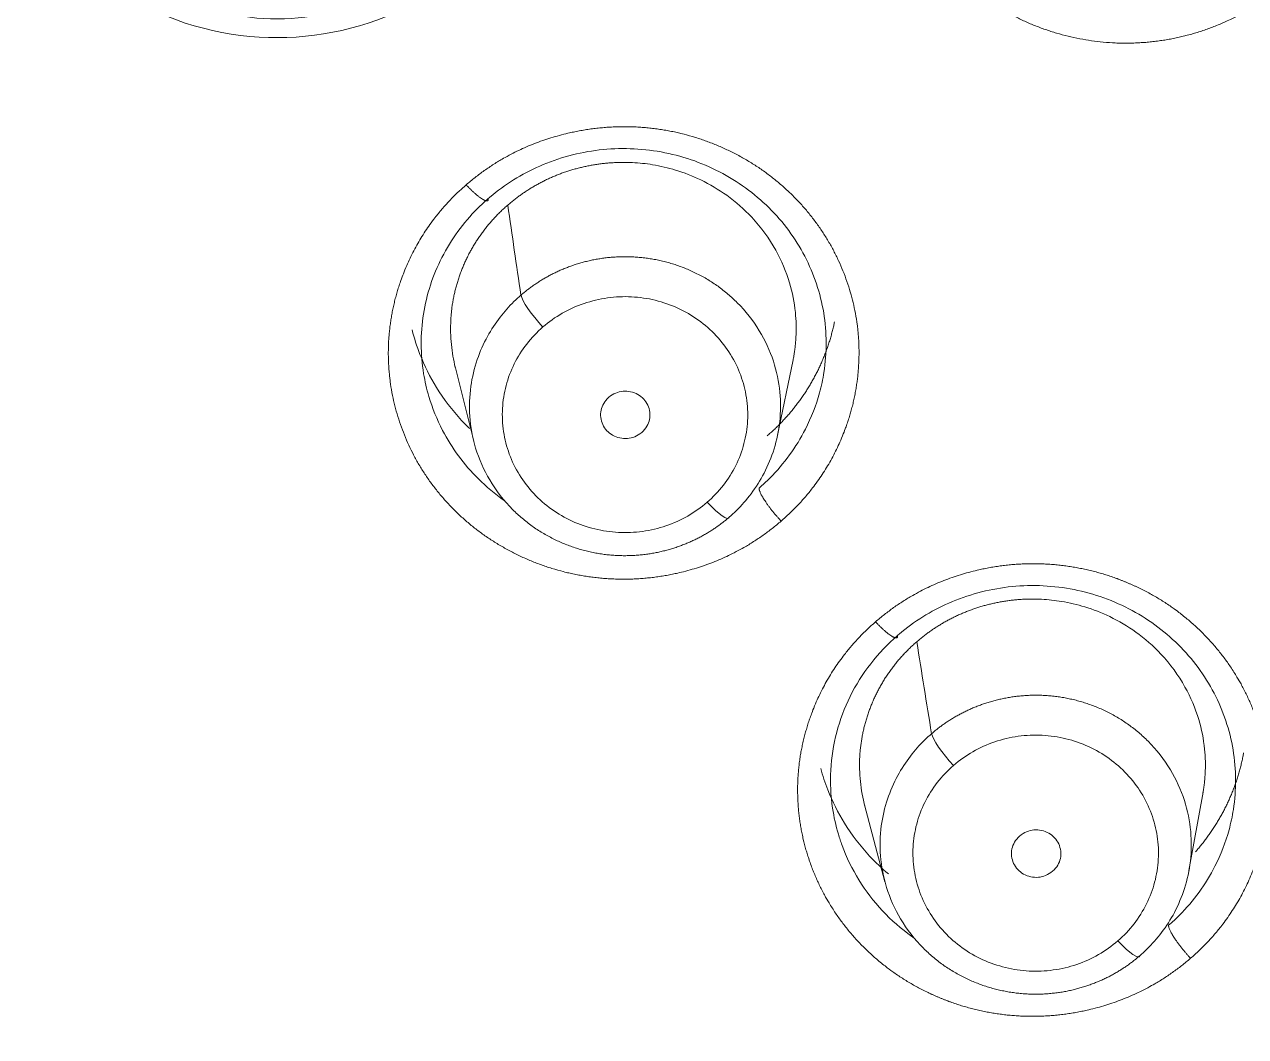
# Model space of a CAD drawing. Extents: x 6534 to 7663, y 0 to 827.
# Drawn here: x 7119.83 to 7130.97, y 504.51 to 513.74 of the extents above; entities that cross this region are included whole.
import ezdxf

# ---------------------------------------------------------------- set-up
doc = ezdxf.new("R2010")
doc.units = 0
doc.header["$LTSCALE"] = 30
doc.header["$MEASUREMENT"] = 0
doc.layers.add('1', color=7, linetype='CONTINUOUS')

msp = doc.modelspace()

# ---------------------------------------------------------------- linework, layer by layer
at = {"layer": '1', "color": 7, "linetype": 'Continuous', "lineweight": 18}
for p, q in [((7126.697, 509.996), (7126.839, 510.683)), ((7123.757, 510.624), (7123.927, 509.942)), ((7130.449, 506.028), (7130.578, 506.743)), ((7127.49, 506.627), (7127.677, 505.923))]:
    msp.add_line(p, q, dxfattribs=at)
for centre, major_axis, ratio, start_param, end_param in [((7103.394, 533.307), (-60.5, 0), 0.961466, 2.420581, 4.712389), ((7103.394, 533.445), (60, 0), 0.961466, 4.72417, 7.853982), ((7103.394, 533.445), (-59.925, 0), 0.961466, 1.570796, 4.712389), ((7122.133, 515.646), (-1.927, 0), 0.961466, 5.497787, 8.63938), ((7124.558, 511.066), (0.196, -0.227), 0.183985, 3.422174, 4.921708), ((7126.055, 509.468), (-0.196, 0.227), 0.183935, 1.780247, 3.297225), ((7128.302, 507.068), (0.196, -0.227), 0.183962, 3.430968, 4.921669), ((7129.8, 505.468), (-0.196, 0.227), 0.183913, 1.780325, 3.305918)]:
    msp.add_ellipse(centre, major_axis=major_axis, ratio=ratio, start_param=start_param, end_param=end_param, dxfattribs=at)
at = {"layer": '1', "color": 7, "linetype": 'Continuous', "lineweight": 13}
for centre, major_axis, start_param, end_param in [((7103.394, 533.307), (-59.425, 0), 1.570796, 4.70194), ((7103.394, 533.307), (-57.948, 0), 1.579187, 4.712389), ((7103.394, 533.352), (57.403, 0), 4.721079, 7.853982), ((7122.133, 516.116), (2.593, 0), 2.356194, 5.497787)]:
    msp.add_ellipse(centre, major_axis=major_axis, ratio=0.961466, start_param=start_param, end_param=end_param, dxfattribs=at)
for points, degree, knots in [([(7131.609, 514.423), (7131.357, 514.091), (7130.816, 513.773), (7130.418, 513.63), (7130.209, 513.598), (7129.789, 513.534), (7128.955, 513.726), (7128.265, 514.209), (7127.819, 514.911), (7127.753, 515.315), (7127.72, 515.514), (7127.729, 515.718), (7127.738, 515.92), (7127.884, 516.515), (7128.137, 516.849)], 2, [0, 0, 0, 0.125, 0.1875, 0.25, 0.25, 0.375, 0.5, 0.625, 0.75, 0.75, 0.8125, 0.8125, 0.875, 1, 1, 1]), ([(7123.858, 512.28), (7124.176, 512.556), (7124.774, 512.758), (7125.194, 512.818), (7125.406, 512.808), (7125.831, 512.787), (7126.604, 512.432), (7127.175, 511.822), (7127.46, 511.046), (7127.437, 510.638), (7127.426, 510.437), (7127.373, 510.238), (7127.321, 510.043), (7127.049, 509.49), (7126.73, 509.214)], 2, [0, 0, 0, 0.125, 0.1875, 0.25, 0.25, 0.375, 0.5, 0.625, 0.75, 0.75, 0.8125, 0.8125, 0.875, 1, 1, 1]), ([(7126.73, 509.214), (7126.412, 508.939), (7125.814, 508.736), (7125.394, 508.676), (7125.183, 508.687), (7124.757, 508.708), (7123.984, 509.063), (7123.413, 509.673), (7123.129, 510.448), (7123.151, 510.857), (7123.163, 511.058), (7123.215, 511.256), (7123.268, 511.452), (7123.54, 512.005), (7123.858, 512.28)], 2, [0, 0, 0, 0.125, 0.1875, 0.25, 0.25, 0.375, 0.5, 0.625, 0.75, 0.75, 0.8125, 0.8125, 0.875, 1, 1, 1]), ([(7124.558, 510.984), (7124.612, 511.031), (7124.671, 511.073), (7124.797, 511.145), (7124.864, 511.175), (7125.002, 511.222), (7125.073, 511.239), (7125.218, 511.259), (7125.292, 511.263), (7125.438, 511.255), (7125.511, 511.245), (7125.653, 511.21), (7125.722, 511.186), (7125.854, 511.125), (7125.917, 511.089), (7126.034, 511.004), (7126.089, 510.957), (7126.187, 510.852), (7126.23, 510.795), (7126.305, 510.674), (7126.337, 510.61), (7126.385, 510.477), (7126.403, 510.409), (7126.424, 510.269), (7126.428, 510.199), (7126.42, 510.058), (7126.409, 509.988), (7126.373, 509.852), (7126.348, 509.785), (7126.285, 509.658), (7126.247, 509.597), (7126.159, 509.484), (7126.109, 509.432), (7126.055, 509.385)], 3, [0, 0, 0, 0, 0.0625, 0.0625, 0.125, 0.125, 0.1875, 0.1875, 0.25, 0.25, 0.3125, 0.3125, 0.375, 0.375, 0.4375, 0.4375, 0.5, 0.5, 0.5625, 0.5625, 0.625, 0.625, 0.6875, 0.6875, 0.75, 0.75, 0.8125, 0.8125, 0.875, 0.875, 0.9375, 0.9375, 1, 1, 1, 1]), ([(7126.055, 509.385), (7126.001, 509.338), (7125.941, 509.296), (7125.815, 509.224), (7125.749, 509.194), (7125.611, 509.147), (7125.539, 509.13), (7125.394, 509.11), (7125.321, 509.107), (7125.175, 509.114), (7125.102, 509.125), (7124.96, 509.159), (7124.891, 509.183), (7124.759, 509.244), (7124.696, 509.28), (7124.578, 509.365), (7124.524, 509.412), (7124.426, 509.517), (7124.382, 509.574), (7124.307, 509.695), (7124.276, 509.759), (7124.227, 509.892), (7124.21, 509.961), (7124.189, 510.1), (7124.185, 510.171), (7124.193, 510.311), (7124.204, 510.381), (7124.24, 510.518), (7124.265, 510.584), (7124.328, 510.711), (7124.366, 510.772), (7124.454, 510.885), (7124.503, 510.937), (7124.558, 510.984)], 3, [0, 0, 0, 0, 0.0625, 0.0625, 0.125, 0.125, 0.1875, 0.1875, 0.25, 0.25, 0.3125, 0.3125, 0.375, 0.375, 0.4375, 0.4375, 0.5, 0.5, 0.5625, 0.5625, 0.625, 0.625, 0.6875, 0.6875, 0.75, 0.75, 0.8125, 0.8125, 0.875, 0.875, 0.9375, 0.9375, 1, 1, 1, 1]), ([(7124.205, 509.401), (7124.121, 509.461), (7123.899, 509.646), (7123.66, 509.97), (7123.55, 510.243), (7123.518, 510.349)], 3, [0, 0, 0, 0, 0.25624, 0.719174, 1, 1, 1, 1]), ([(7127.08, 510.384), (7127.049, 510.27), (7126.939, 509.987), (7126.732, 509.701), (7126.563, 509.544), (7126.53, 509.515)], 3, [0, 0, 0, 0, 0.344013, 0.873476, 1, 1, 1, 1]), ([(7127.591, 508.295), (7127.908, 508.57), (7128.506, 508.773), (7128.925, 508.833), (7129.347, 508.812), (7129.757, 508.713), (7129.948, 508.625), (7130.335, 508.449), (7130.911, 507.833), (7131.053, 507.442), (7131.123, 507.251), (7131.182, 506.849), (7131.159, 506.445), (7131.105, 506.246), (7131.052, 506.05), (7130.78, 505.501), (7130.464, 505.227)], 2, [0, 0, 0, 0.125, 0.1875, 0.25, 0.3125, 0.375, 0.375, 0.5, 0.625, 0.625, 0.6875, 0.75, 0.8125, 0.8125, 0.875, 1, 1, 1]), ([(7130.464, 505.227), (7130.146, 504.953), (7129.548, 504.75), (7129.129, 504.69), (7128.707, 504.71), (7128.297, 504.81), (7128.106, 504.897), (7127.72, 505.073), (7127.143, 505.69), (7127.001, 506.08), (7126.931, 506.272), (7126.872, 506.674), (7126.895, 507.078), (7126.949, 507.276), (7127.002, 507.472), (7127.274, 508.021), (7127.591, 508.295)], 2, [0, 0, 0, 0.125, 0.1875, 0.25, 0.3125, 0.375, 0.375, 0.5, 0.625, 0.625, 0.6875, 0.75, 0.8125, 0.8125, 0.875, 1, 1, 1]), ([(7128.302, 506.986), (7128.357, 507.033), (7128.416, 507.075), (7128.542, 507.147), (7128.608, 507.177), (7128.747, 507.224), (7128.818, 507.241), (7128.963, 507.261), (7129.037, 507.264), (7129.183, 507.257), (7129.256, 507.246), (7129.398, 507.212), (7129.467, 507.187), (7129.599, 507.127), (7129.662, 507.09), (7129.78, 507.006), (7129.834, 506.958), (7129.932, 506.853), (7129.976, 506.797), (7130.051, 506.675), (7130.082, 506.611), (7130.131, 506.478), (7130.149, 506.41), (7130.17, 506.27), (7130.173, 506.2), (7130.165, 506.059), (7130.154, 505.989), (7130.118, 505.852), (7130.093, 505.786), (7130.03, 505.659), (7129.992, 505.598), (7129.905, 505.485), (7129.855, 505.433), (7129.8, 505.386)], 3, [0, 0, 0, 0, 0.0625, 0.0625, 0.125, 0.125, 0.1875, 0.1875, 0.25, 0.25, 0.3125, 0.3125, 0.375, 0.375, 0.4375, 0.4375, 0.5, 0.5, 0.5625, 0.5625, 0.625, 0.625, 0.6875, 0.6875, 0.75, 0.75, 0.8125, 0.8125, 0.875, 0.875, 0.9375, 0.9375, 1, 1, 1, 1]), ([(7129.8, 505.386), (7129.746, 505.338), (7129.687, 505.297), (7129.561, 505.224), (7129.494, 505.194), (7129.356, 505.147), (7129.284, 505.13), (7129.139, 505.11), (7129.066, 505.107), (7128.92, 505.114), (7128.847, 505.125), (7128.705, 505.16), (7128.635, 505.184), (7128.503, 505.244), (7128.44, 505.281), (7128.323, 505.365), (7128.268, 505.413), (7128.17, 505.518), (7128.127, 505.575), (7128.052, 505.696), (7128.02, 505.76), (7127.972, 505.893), (7127.954, 505.961), (7127.933, 506.101), (7127.929, 506.172), (7127.937, 506.312), (7127.948, 506.382), (7127.984, 506.519), (7128.009, 506.585), (7128.072, 506.713), (7128.11, 506.773), (7128.198, 506.886), (7128.248, 506.938), (7128.302, 506.986)], 3, [0, 0, 0, 0, 0.0625, 0.0625, 0.125, 0.125, 0.1875, 0.1875, 0.25, 0.25, 0.3125, 0.3125, 0.375, 0.375, 0.4375, 0.4375, 0.5, 0.5, 0.5625, 0.5625, 0.625, 0.625, 0.6875, 0.6875, 0.75, 0.75, 0.8125, 0.8125, 0.875, 0.875, 0.9375, 0.9375, 1, 1, 1, 1]), ([(7127.946, 505.409), (7127.938, 505.414), (7127.93, 505.42), (7127.825, 505.495), (7127.735, 505.574), (7127.574, 505.747), (7127.502, 505.841), (7127.378, 506.041), (7127.326, 506.147), (7127.274, 506.29), (7127.262, 506.324), (7127.252, 506.358)], 3, [0, 0, 0, 0, 0.024066, 0.024066, 0.319356, 0.319356, 0.614647, 0.614647, 0.909937, 0.909937, 1, 1, 1, 1]), ([(7130.814, 506.397), (7130.783, 506.283), (7130.673, 506), (7130.466, 505.714), (7130.297, 505.557), (7130.263, 505.528)], 3, [0, 0, 0, 0, 0.343198, 0.872888, 1, 1, 1, 1])]:
    msp.add_open_spline(points, degree=degree, knots=knots, dxfattribs=at)
at = {"layer": '1', "color": 7, "linetype": 'Continuous', "lineweight": 18}
for points, knots in [([(7124.059, 512.155), (7124.064, 512.16), (7124.204, 512.28), (7124.524, 512.479), (7125.068, 512.626), (7125.641, 512.608), (7126.181, 512.424), (7126.639, 512.092), (7126.971, 511.642), (7127.147, 511.117), (7127.148, 510.686), (7127.097, 510.445), (7127.08, 510.384)], [0, 0, 0, 0, 0.004471, 0.119465, 0.238966, 0.358901, 0.478758, 0.598633, 0.718492, 0.838386, 0.958198, 1, 1, 1, 1]), ([(7124.237, 512.096), (7124.247, 512.104), (7124.266, 512.121), (7124.296, 512.145), (7124.326, 512.168), (7124.357, 512.19), (7124.389, 512.212), (7124.421, 512.233), (7124.454, 512.254), (7124.488, 512.273), (7124.522, 512.292), (7124.556, 512.31), (7124.591, 512.328), (7124.627, 512.344), (7124.663, 512.36), (7124.7, 512.375), (7124.737, 512.389), (7124.775, 512.402), (7124.813, 512.414), (7124.851, 512.425), (7124.89, 512.435), (7124.929, 512.445), (7124.968, 512.453), (7125.008, 512.461), (7125.048, 512.467), (7125.088, 512.473), (7125.128, 512.477), (7125.169, 512.481), (7125.21, 512.483), (7125.251, 512.485), (7125.292, 512.485), (7125.333, 512.485), (7125.422, 512.482), (7125.569, 512.466), (7125.779, 512.417), (7126.009, 512.327), (7126.248, 512.186), (7126.488, 511.975), (7126.686, 511.703), (7126.812, 511.404), (7126.865, 511.134), (7126.87, 510.959), (7126.864, 510.87), (7126.862, 510.849), (7126.86, 510.827), (7126.858, 510.806), (7126.856, 510.786), (7126.853, 510.765), (7126.85, 510.744), (7126.846, 510.723), (7126.843, 510.702), (7126.84, 510.687), (7126.838, 510.679), (7126.838, 510.677)], [0, 0, 0, 0, 0.009826, 0.019673, 0.029542, 0.039433, 0.049346, 0.05928, 0.069235, 0.079213, 0.089212, 0.099232, 0.109275, 0.119339, 0.129424, 0.139531, 0.14966, 0.159811, 0.169983, 0.180176, 0.190392, 0.200629, 0.210887, 0.221167, 0.231469, 0.241792, 0.252137, 0.262503, 0.272891, 0.283301, 0.293732, 0.304185, 0.314659, 0.361644, 0.416578, 0.479452, 0.550259, 0.628989, 0.726058, 0.810779, 0.883133, 0.943109, 0.94871, 0.954305, 0.959893, 0.965475, 0.971051, 0.976621, 0.982185, 0.987743, 0.993294, 0.99884, 1, 1, 1, 1]), ([(7123.518, 510.349), (7123.498, 510.418), (7123.441, 510.665), (7123.44, 511.105), (7123.611, 511.632), (7123.857, 511.969), (7124.025, 512.126), (7124.059, 512.155)], [0, 0, 0, 0, 0.108298, 0.383286, 0.658495, 0.934405, 1, 1, 1, 1]), ([(7123.759, 510.615), (7123.742, 510.684), (7123.717, 510.828), (7123.714, 510.981), (7123.719, 511.071), (7123.721, 511.092), (7123.723, 511.113), (7123.725, 511.134), (7123.727, 511.155), (7123.73, 511.176), (7123.733, 511.196), (7123.737, 511.217), (7123.74, 511.238), (7123.744, 511.258), (7123.749, 511.279), (7123.753, 511.299), (7123.758, 511.32), (7123.763, 511.34), (7123.769, 511.36), (7123.775, 511.38), (7123.781, 511.4), (7123.787, 511.42), (7123.793, 511.44), (7123.8, 511.46), (7123.807, 511.479), (7123.815, 511.499), (7123.822, 511.518), (7123.83, 511.537), (7123.838, 511.556), (7123.847, 511.575), (7123.855, 511.594), (7123.864, 511.613), (7123.874, 511.631), (7123.883, 511.65), (7123.893, 511.668), (7123.903, 511.686), (7123.913, 511.704), (7123.923, 511.722), (7123.934, 511.739), (7123.945, 511.757), (7123.956, 511.774), (7123.967, 511.791), (7123.979, 511.808), (7123.991, 511.825), (7124.003, 511.842), (7124.015, 511.858), (7124.027, 511.875), (7124.04, 511.891), (7124.053, 511.907), (7124.066, 511.922), (7124.079, 511.938), (7124.092, 511.953), (7124.106, 511.968), (7124.12, 511.983), (7124.134, 511.998), (7124.148, 512.013), (7124.162, 512.027), (7124.177, 512.041), (7124.192, 512.055), (7124.207, 512.069), (7124.222, 512.083), (7124.232, 512.092), (7124.237, 512.096)], [0, 0, 0, 0, 0.129167, 0.268516, 0.281538, 0.294545, 0.307538, 0.320517, 0.333481, 0.346431, 0.359366, 0.372287, 0.385194, 0.398086, 0.410964, 0.423828, 0.436677, 0.449512, 0.462333, 0.475139, 0.487931, 0.500708, 0.513471, 0.526219, 0.538954, 0.551674, 0.564379, 0.57707, 0.589747, 0.602409, 0.615057, 0.627691, 0.64031, 0.652914, 0.665505, 0.678081, 0.690642, 0.703189, 0.715722, 0.728241, 0.740745, 0.753234, 0.765709, 0.77817, 0.790616, 0.803048, 0.815466, 0.827869, 0.840258, 0.852632, 0.864992, 0.877338, 0.889669, 0.901985, 0.914288, 0.926576, 0.938849, 0.951108, 0.963353, 0.975583, 0.987799, 1, 1, 1, 1]), ([(7126.255, 509.249), (7126.26, 509.253), (7126.268, 509.26), (7126.281, 509.272), (7126.294, 509.284), (7126.307, 509.296), (7126.365, 509.352), (7126.464, 509.465), (7126.583, 509.654), (7126.674, 509.875), (7126.726, 510.125), (7126.728, 510.397), (7126.668, 510.68), (7126.539, 510.961), (7126.395, 511.144), (7126.288, 511.246), (7126.245, 511.284), (7126.2, 511.321), (7126.155, 511.355), (7126.108, 511.387), (7126.061, 511.417), (7126.012, 511.445), (7125.963, 511.47), (7125.914, 511.494), (7125.864, 511.516), (7125.814, 511.535), (7125.764, 511.553), (7125.713, 511.568), (7125.662, 511.582), (7125.612, 511.593), (7125.561, 511.603), (7125.511, 511.611), (7125.461, 511.617), (7125.411, 511.621), (7125.362, 511.624), (7125.313, 511.625), (7125.265, 511.625), (7125.217, 511.622), (7125.17, 511.619), (7125.124, 511.614), (7125.078, 511.607), (7125.034, 511.6), (7124.989, 511.591), (7124.946, 511.58), (7124.904, 511.569), (7124.862, 511.556), (7124.822, 511.543), (7124.782, 511.528), (7124.743, 511.513), (7124.706, 511.497), (7124.669, 511.479), (7124.633, 511.462), (7124.599, 511.443), (7124.565, 511.424), (7124.532, 511.404), (7124.501, 511.383), (7124.47, 511.362), (7124.44, 511.341), (7124.412, 511.319), (7124.384, 511.297), (7124.366, 511.282), (7124.357, 511.274)], [0, 0, 0, 0, 0.003868, 0.007805, 0.01181, 0.015885, 0.020029, 0.067464, 0.118836, 0.174144, 0.233384, 0.296555, 0.363653, 0.434676, 0.50962, 0.522978, 0.536216, 0.549334, 0.562332, 0.575211, 0.587969, 0.600607, 0.613126, 0.625525, 0.637803, 0.649962, 0.662001, 0.67392, 0.68572, 0.697399, 0.708958, 0.720398, 0.731718, 0.742917, 0.753997, 0.764957, 0.775797, 0.786518, 0.797118, 0.807598, 0.817959, 0.8282, 0.838321, 0.848322, 0.858203, 0.867964, 0.877605, 0.887127, 0.896529, 0.905811, 0.914972, 0.924015, 0.932937, 0.941739, 0.950422, 0.958984, 0.967427, 0.97575, 0.983953, 0.992037, 1, 1, 1, 1]), ([(7124.357, 511.274), (7124.353, 511.27), (7124.344, 511.262), (7124.33, 511.25), (7124.317, 511.238), (7124.305, 511.227), (7124.252, 511.175), (7124.159, 511.071), (7124.044, 510.895), (7123.95, 510.683), (7123.891, 510.437), (7123.882, 510.162), (7123.935, 509.87), (7124.064, 509.576), (7124.214, 509.384), (7124.325, 509.277), (7124.368, 509.239), (7124.413, 509.203), (7124.458, 509.168), (7124.505, 509.136), (7124.553, 509.106), (7124.601, 509.079), (7124.65, 509.053), (7124.7, 509.029), (7124.749, 509.008), (7124.8, 508.988), (7124.85, 508.971), (7124.901, 508.955), (7124.951, 508.942), (7125.002, 508.93), (7125.053, 508.92), (7125.103, 508.912), (7125.153, 508.906), (7125.203, 508.902), (7125.252, 508.899), (7125.301, 508.898), (7125.349, 508.899), (7125.397, 508.901), (7125.444, 508.905), (7125.49, 508.91), (7125.536, 508.916), (7125.58, 508.924), (7125.625, 508.933), (7125.668, 508.944), (7125.71, 508.955), (7125.752, 508.967), (7125.792, 508.981), (7125.832, 508.996), (7125.87, 509.011), (7125.908, 509.027), (7125.944, 509.044), (7125.98, 509.062), (7126.015, 509.081), (7126.048, 509.1), (7126.081, 509.12), (7126.113, 509.14), (7126.143, 509.161), (7126.173, 509.183), (7126.201, 509.204), (7126.229, 509.226), (7126.247, 509.242), (7126.255, 509.249)], [0, 0, 0, 0, 0.004262, 0.008395, 0.012399, 0.016275, 0.020023, 0.063397, 0.11187, 0.165439, 0.224102, 0.287854, 0.356693, 0.430613, 0.509612, 0.522992, 0.536251, 0.549389, 0.562406, 0.575303, 0.588079, 0.600733, 0.613267, 0.625681, 0.637973, 0.650145, 0.662195, 0.674125, 0.685934, 0.697622, 0.709189, 0.720636, 0.731961, 0.743166, 0.75425, 0.765213, 0.776055, 0.786776, 0.797376, 0.807856, 0.818215, 0.828452, 0.838569, 0.848565, 0.85844, 0.868194, 0.877828, 0.88734, 0.896732, 0.906002, 0.915152, 0.924181, 0.933089, 0.941876, 0.950542, 0.959087, 0.967512, 0.975815, 0.983998, 0.992059, 1, 1, 1, 1]), ([(7126.602, 509.991), (7126.612, 510), (7126.633, 510.018), (7126.664, 510.046), (7126.694, 510.075), (7126.724, 510.105), (7126.753, 510.136), (7126.781, 510.167), (7126.809, 510.198), (7126.836, 510.231), (7126.862, 510.264), (7126.887, 510.298), (7126.912, 510.332), (7126.936, 510.367), (7126.96, 510.402), (7126.983, 510.438), (7127.004, 510.475), (7127.025, 510.512), (7127.046, 510.55), (7127.065, 510.588), (7127.084, 510.627), (7127.101, 510.666), (7127.118, 510.706), (7127.134, 510.746), (7127.149, 510.787), (7127.163, 510.828), (7127.176, 510.869), (7127.188, 510.911), (7127.199, 510.953), (7127.209, 510.993), (7127.214, 511.019), (7127.217, 511.031)], [0, 0, 0, 0, 0.033503, 0.067092, 0.100765, 0.134523, 0.168366, 0.202295, 0.236308, 0.270406, 0.304589, 0.338857, 0.37321, 0.407648, 0.442172, 0.47678, 0.511473, 0.546252, 0.581115, 0.616064, 0.651098, 0.686217, 0.721421, 0.75671, 0.792085, 0.827545, 0.863089, 0.89872, 0.934435, 0.970236, 1, 1, 1, 1]), ([(7123.365, 510.957), (7123.384, 510.882), (7123.442, 510.7), (7123.584, 510.416), (7123.751, 510.197), (7123.865, 510.082), (7123.89, 510.058)], [0, 0, 0, 0, 0.223857, 0.545197, 0.90231, 1, 1, 1, 1]), ([(7127.791, 508.171), (7127.796, 508.175), (7127.936, 508.295), (7128.254, 508.493), (7128.798, 508.641), (7129.372, 508.623), (7129.913, 508.44), (7130.371, 508.107), (7130.704, 507.657), (7130.88, 507.132), (7130.882, 506.699), (7130.831, 506.459), (7130.814, 506.397)], [0, 0, 0, 0, 0.004179, 0.118986, 0.238486, 0.358459, 0.478357, 0.598279, 0.718186, 0.838122, 0.957967, 1, 1, 1, 1]), ([(7127.967, 508.114), (7127.976, 508.122), (7127.996, 508.138), (7128.025, 508.162), (7128.056, 508.185), (7128.087, 508.208), (7128.119, 508.23), (7128.151, 508.251), (7128.184, 508.271), (7128.217, 508.291), (7128.251, 508.31), (7128.286, 508.328), (7128.321, 508.345), (7128.357, 508.362), (7128.393, 508.377), (7128.43, 508.392), (7128.467, 508.406), (7128.505, 508.419), (7128.543, 508.431), (7128.581, 508.443), (7128.62, 508.453), (7128.659, 508.462), (7128.698, 508.471), (7128.738, 508.478), (7128.778, 508.485), (7128.818, 508.49), (7128.858, 508.495), (7128.899, 508.499), (7128.94, 508.501), (7128.981, 508.503), (7129.022, 508.503), (7129.063, 508.503), (7129.152, 508.499), (7129.299, 508.483), (7129.51, 508.434), (7129.74, 508.344), (7129.978, 508.203), (7130.219, 507.992), (7130.417, 507.72), (7130.543, 507.421), (7130.597, 507.151), (7130.601, 506.976), (7130.595, 506.886), (7130.593, 506.865), (7130.592, 506.844), (7130.589, 506.823), (7130.587, 506.802), (7130.584, 506.781), (7130.581, 506.76), (7130.578, 506.743), (7130.576, 506.733), (7130.576, 506.73)], [0, 0, 0, 0, 0.009921, 0.019864, 0.029828, 0.039815, 0.049823, 0.059853, 0.069905, 0.079979, 0.090075, 0.100192, 0.110332, 0.120493, 0.130676, 0.140881, 0.151108, 0.161357, 0.171627, 0.181919, 0.192233, 0.202569, 0.212927, 0.223306, 0.233707, 0.24413, 0.254575, 0.265042, 0.27553, 0.28604, 0.296572, 0.307125, 0.3177, 0.365142, 0.420614, 0.484108, 0.555613, 0.635116, 0.733133, 0.818678, 0.89174, 0.952309, 0.957965, 0.963614, 0.969256, 0.974893, 0.980523, 0.986147, 0.991765, 0.997376, 1, 1, 1, 1]), ([(7127.252, 506.358), (7127.229, 506.436), (7127.211, 506.515), (7127.182, 506.71), (7127.176, 506.827), (7127.189, 507.059), (7127.207, 507.175), (7127.266, 507.4), (7127.307, 507.51), (7127.411, 507.72), (7127.474, 507.82), (7127.619, 508.006), (7127.701, 508.093), (7127.791, 508.17)], [0, 0, 0, 0, 0.122037, 0.122037, 0.29763, 0.29763, 0.473222, 0.473222, 0.648815, 0.648815, 0.824407, 0.824407, 1, 1, 1, 1]), ([(7127.494, 506.611), (7127.474, 506.686), (7127.447, 506.837), (7127.443, 506.998), (7127.448, 507.088), (7127.45, 507.109), (7127.452, 507.13), (7127.454, 507.151), (7127.457, 507.172), (7127.46, 507.193), (7127.463, 507.213), (7127.466, 507.234), (7127.47, 507.255), (7127.474, 507.276), (7127.478, 507.296), (7127.483, 507.317), (7127.488, 507.337), (7127.493, 507.357), (7127.498, 507.377), (7127.504, 507.398), (7127.51, 507.418), (7127.516, 507.437), (7127.523, 507.457), (7127.53, 507.477), (7127.537, 507.496), (7127.544, 507.516), (7127.552, 507.535), (7127.56, 507.554), (7127.568, 507.574), (7127.576, 507.593), (7127.585, 507.611), (7127.594, 507.63), (7127.603, 507.649), (7127.612, 507.667), (7127.622, 507.685), (7127.632, 507.703), (7127.642, 507.721), (7127.653, 507.739), (7127.663, 507.757), (7127.674, 507.774), (7127.685, 507.792), (7127.697, 507.809), (7127.708, 507.826), (7127.72, 507.842), (7127.732, 507.859), (7127.744, 507.876), (7127.757, 507.892), (7127.769, 507.908), (7127.782, 507.924), (7127.795, 507.94), (7127.808, 507.955), (7127.822, 507.971), (7127.836, 507.986), (7127.849, 508.001), (7127.863, 508.016), (7127.878, 508.03), (7127.892, 508.045), (7127.907, 508.059), (7127.921, 508.073), (7127.936, 508.087), (7127.951, 508.1), (7127.962, 508.109), (7127.967, 508.114)], [0, 0, 0, 0, 0.140593, 0.278122, 0.290972, 0.303808, 0.31663, 0.329437, 0.342231, 0.35501, 0.367776, 0.380527, 0.393264, 0.405987, 0.418695, 0.43139, 0.44407, 0.456736, 0.469388, 0.482026, 0.49465, 0.507259, 0.519855, 0.532436, 0.545003, 0.557556, 0.570094, 0.582619, 0.595129, 0.607625, 0.620107, 0.632575, 0.645028, 0.657468, 0.669893, 0.682304, 0.694701, 0.707083, 0.719452, 0.731806, 0.744146, 0.756471, 0.768783, 0.78108, 0.793363, 0.805632, 0.817887, 0.830127, 0.842354, 0.854566, 0.866763, 0.878947, 0.891116, 0.903271, 0.915412, 0.927539, 0.939651, 0.95175, 0.963834, 0.975903, 0.987959, 1, 1, 1, 1]), ([(7130.001, 505.25), (7130.005, 505.254), (7130.014, 505.262), (7130.027, 505.273), (7130.04, 505.285), (7130.053, 505.297), (7130.109, 505.352), (7130.207, 505.463), (7130.325, 505.648), (7130.417, 505.867), (7130.471, 506.116), (7130.474, 506.389), (7130.416, 506.675), (7130.287, 506.958), (7130.142, 507.144), (7130.034, 507.247), (7129.991, 507.286), (7129.946, 507.322), (7129.9, 507.356), (7129.854, 507.388), (7129.806, 507.418), (7129.758, 507.446), (7129.709, 507.472), (7129.66, 507.495), (7129.61, 507.517), (7129.559, 507.536), (7129.509, 507.554), (7129.458, 507.569), (7129.408, 507.583), (7129.357, 507.594), (7129.307, 507.604), (7129.256, 507.612), (7129.206, 507.618), (7129.157, 507.623), (7129.107, 507.625), (7129.059, 507.626), (7129.01, 507.626), (7128.963, 507.623), (7128.916, 507.62), (7128.869, 507.615), (7128.824, 507.608), (7128.779, 507.601), (7128.735, 507.591), (7128.691, 507.581), (7128.649, 507.57), (7128.607, 507.557), (7128.567, 507.544), (7128.527, 507.529), (7128.488, 507.514), (7128.451, 507.497), (7128.414, 507.48), (7128.378, 507.462), (7128.344, 507.444), (7128.31, 507.425), (7128.277, 507.405), (7128.245, 507.384), (7128.215, 507.363), (7128.185, 507.342), (7128.156, 507.32), (7128.129, 507.298), (7128.111, 507.283), (7128.102, 507.275)], [0, 0, 0, 0, 0.00393, 0.007893, 0.011888, 0.015916, 0.019977, 0.066372, 0.117003, 0.171868, 0.230964, 0.294287, 0.361835, 0.433603, 0.509587, 0.522943, 0.53618, 0.549297, 0.562294, 0.575171, 0.587928, 0.600566, 0.613084, 0.625482, 0.63776, 0.649918, 0.661956, 0.673875, 0.685674, 0.697353, 0.708912, 0.720351, 0.731671, 0.742871, 0.753951, 0.764911, 0.775752, 0.786473, 0.797074, 0.807555, 0.817916, 0.828158, 0.83828, 0.848282, 0.858164, 0.867927, 0.87757, 0.887093, 0.896497, 0.90578, 0.914944, 0.923989, 0.932913, 0.941718, 0.950403, 0.958969, 0.967414, 0.97574, 0.983947, 0.992033, 1, 1, 1, 1]), ([(7128.102, 507.275), (7128.098, 507.271), (7128.089, 507.263), (7128.075, 507.251), (7128.063, 507.24), (7128.05, 507.228), (7127.995, 507.175), (7127.901, 507.069), (7127.785, 506.889), (7127.691, 506.675), (7127.634, 506.428), (7127.627, 506.154), (7127.682, 505.864), (7127.811, 505.573), (7127.959, 505.383), (7128.069, 505.278), (7128.113, 505.24), (7128.157, 505.203), (7128.203, 505.169), (7128.25, 505.137), (7128.297, 505.107), (7128.346, 505.079), (7128.395, 505.053), (7128.444, 505.03), (7128.494, 505.008), (7128.545, 504.989), (7128.595, 504.971), (7128.646, 504.956), (7128.696, 504.942), (7128.747, 504.931), (7128.798, 504.921), (7128.848, 504.913), (7128.898, 504.907), (7128.948, 504.903), (7128.997, 504.9), (7129.046, 504.899), (7129.094, 504.9), (7129.142, 504.902), (7129.189, 504.906), (7129.235, 504.911), (7129.281, 504.917), (7129.326, 504.925), (7129.37, 504.934), (7129.413, 504.945), (7129.455, 504.956), (7129.497, 504.968), (7129.537, 504.982), (7129.577, 504.997), (7129.616, 505.012), (7129.653, 505.028), (7129.69, 505.046), (7129.726, 505.063), (7129.76, 505.082), (7129.794, 505.101), (7129.826, 505.121), (7129.858, 505.142), (7129.889, 505.162), (7129.918, 505.184), (7129.947, 505.206), (7129.974, 505.228), (7129.992, 505.243), (7130.001, 505.25)], [0, 0, 0, 0, 0.004118, 0.008173, 0.012166, 0.016096, 0.019964, 0.064383, 0.113604, 0.167623, 0.226438, 0.290046, 0.358445, 0.431632, 0.509603, 0.522984, 0.536245, 0.549384, 0.562403, 0.575301, 0.588078, 0.600734, 0.613269, 0.625684, 0.637977, 0.65015, 0.662202, 0.674132, 0.685942, 0.697631, 0.709199, 0.720647, 0.731973, 0.743178, 0.754263, 0.765226, 0.776069, 0.78679, 0.797391, 0.807871, 0.818229, 0.828467, 0.838584, 0.84858, 0.858455, 0.868209, 0.877841, 0.887353, 0.896744, 0.906015, 0.915164, 0.924192, 0.933099, 0.941885, 0.95055, 0.959094, 0.967517, 0.975819, 0.984001, 0.992061, 1, 1, 1, 1]), ([(7130.509, 506.199), (7130.516, 506.207), (7130.533, 506.226), (7130.558, 506.256), (7130.584, 506.289), (7130.609, 506.323), (7130.634, 506.357), (7130.659, 506.392), (7130.682, 506.428), (7130.705, 506.464), (7130.726, 506.5), (7130.748, 506.538), (7130.768, 506.575), (7130.787, 506.614), (7130.806, 506.653), (7130.823, 506.692), (7130.84, 506.732), (7130.856, 506.772), (7130.871, 506.812), (7130.885, 506.853), (7130.898, 506.895), (7130.91, 506.937), (7130.921, 506.979), (7130.931, 507.021), (7130.94, 507.062), (7130.945, 507.089), (7130.947, 507.101)], [0, 0, 0, 0, 0.031846, 0.073113, 0.11448, 0.155947, 0.197513, 0.23918, 0.280947, 0.322815, 0.364782, 0.406849, 0.449017, 0.491285, 0.533653, 0.576122, 0.618691, 0.66136, 0.70413, 0.747001, 0.789971, 0.833043, 0.876215, 0.919488, 0.962861, 1, 1, 1, 1]), ([(7127.092, 506.958), (7127.109, 506.892), (7127.166, 506.719), (7127.304, 506.443), (7127.498, 506.189), (7127.648, 506.047), (7127.708, 505.996)], [0, 0, 0, 0, 0.179643, 0.472762, 0.798652, 1, 1, 1, 1])]:
    msp.add_open_spline(points, degree=3, knots=knots, dxfattribs=at)
at = {"layer": '1', "color": 7, "linetype": 'Continuous', "lineweight": 13}
for points, weights in [([(7124.059, 512.155), (7124.068, 512.095), (7123.983, 512.148), (7123.858, 512.28)], [1.18948211223, 0.936833006901, 0.936839296081, 1.18950097977]), ([(7126.53, 509.515), (7126.523, 509.472), (7126.607, 509.345), (7126.73, 509.214)], [1.18942144063, 0.939814698884, 0.93689409778, 1.18065963732]), ([(7127.791, 508.17), (7127.801, 508.109), (7127.716, 508.161), (7127.591, 508.295)], [1.19177016304, 0.936053970075, 0.936076614325, 1.19183809579]), ([(7130.263, 505.528), (7130.258, 505.484), (7130.341, 505.358), (7130.464, 505.227)], [1.19170600572, 0.942061713878, 0.936237140472, 1.1742322855])]:
    msp.add_rational_spline(points, weights, degree=3, dxfattribs=at)
for points in [[(7124.357, 511.274), (7124.337, 511.411), (7124.297, 511.685), (7124.257, 511.959), (7124.237, 512.096)], [(7128.102, 507.275), (7128.079, 507.415), (7128.034, 507.694), (7127.989, 507.974), (7127.967, 508.114)]]:
    msp.add_open_spline(points, degree=3, dxfattribs=at)
at = {"layer": '1', "color": 7, "linetype": 'Continuous', "lineweight": 18}
for points in [[(7125.158, 510.343), (7125.12, 510.306), (7125.073, 510.23), (7125.09, 510.087), (7125.185, 509.985), (7125.332, 509.952), (7125.416, 509.989), (7125.459, 510.021)], [(7125.459, 510.021), (7125.497, 510.059), (7125.544, 510.135), (7125.527, 510.278), (7125.432, 510.38), (7125.285, 510.413), (7125.2, 510.376), (7125.158, 510.343)], [(7128.904, 506.342), (7128.867, 506.305), (7128.82, 506.229), (7128.837, 506.086), (7128.932, 505.983), (7129.079, 505.951), (7129.163, 505.988), (7129.206, 506.02)], [(7129.206, 506.02), (7129.244, 506.057), (7129.291, 506.133), (7129.274, 506.277), (7129.179, 506.379), (7129.032, 506.412), (7128.947, 506.375), (7128.904, 506.342)]]:
    msp.add_open_spline(points, degree=3, dxfattribs=at)

doc.saveas('drawing.dxf')
